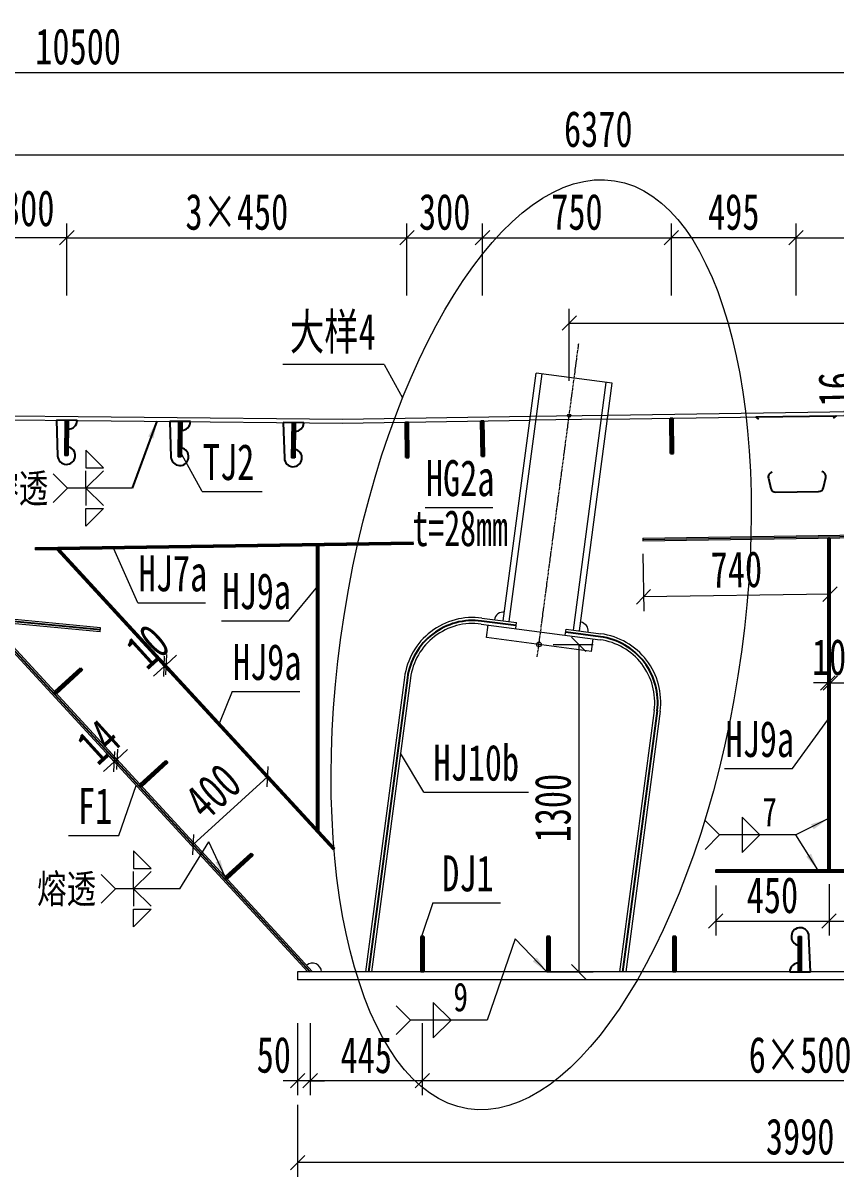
# Model space of a CAD drawing. Header units: millimetres. Extents: x 44597 to 300567, y -113054 to 73044.
# Drawn here: x 145676 to 148903, y -68344 to -63764 of the extents above; entities that cross this region are included whole.
import ezdxf
from ezdxf.enums import TextEntityAlignment as Align

# ---------------------------------------------------------------- set-up
doc = ezdxf.new("R2010")
doc.units = ezdxf.units.MM
doc.linetypes.add('CENTER2', pattern=[28.575, 19.05, -3.175, 3.175, -3.175])
doc.layers.get('Defpoints').update_dxf_attribs({"color": 8})
for name, color, linetype, lineweight in [('Dim', 4, 'Continuous', 15), ('中心线', 2, 'CENTER2', 15), ('文字', 7, 'Continuous', 15), ('细实线', 4, 'Continuous', 15), ('钢板粗线', 1, 'Continuous', 25), ('钢板细线', 6, 'Continuous', 15)]:
    doc.layers.add(name, color=color, linetype=linetype, lineweight=lineweight)
doc.layers.add('Text', color=4, linetype='Continuous')
doc.styles.add('111', font='', dxfattribs={"width": 0.7})
doc.styles.add('BM_Dim', font='', dxfattribs={"width": 0.85})
doc.styles.add('SMEDI', font='', dxfattribs={"width": 0.75})
doc.styles.get("Standard").update_dxf_attribs({"font": ''})
doc.styles.get('111').set_extended_font_data('仿宋_GB2312')
doc.styles.get('BM_Dim').set_extended_font_data('仿宋_GB2312')
doc.styles.get('SMEDI').set_extended_font_data('仿宋_GB2312')
doc.styles.get('Standard').set_extended_font_data('仿宋_GB2312')
doc.dimstyles.new('200', dxfattribs={"dimscale": 0, "dimtxt": 2.5, "dimasz": 1, "dimexe": 1, "dimexo": 1, "dimgap": 0.6, "dimtad": 1, "dimdec": 0, "dimdsep": 46, "dimtxsty": '111', "dimblk": 'OBLIQUE', "dimcen": 0, "dimclrd": 4, "dimclre": 4, "dimclrt": 4, "dimadec": 1, "dimazin": 2, "dimtfac": 1, "dimtdec": 0, "dimtix": 1, "dimtmove": 2, "dimatfit": 3, "dimfxl": 4, "dimfxlon": 1, "dimtolj": 1, "dimlwd": -1, "dimlwe": -1, "dimarcsym": 0})
doc.dimstyles.new('MSteel_1.0_1.0', dxfattribs={"dimtxt": 3, "dimasz": 1.2, "dimexe": 1, "dimexo": 1, "dimgap": 1, "dimtad": 3, "dimtoh": 1, "dimdec": 0, "dimzin": 0, "dimdsep": 46, "dimtxsty": 'Standard', "dimblk": 'ARCHTICK', "dimcen": 0.09, "dimclrd": 3, "dimclre": 3, "dimadec": 0, "dimazin": 0, "dimtfac": 1, "dimtdec": 4, "dimtofl": 0, "dimtmove": 0, "dimatfit": 3, "dimfxl": 1, "dimtolj": 1, "dimtzin": 0, "dimarcsym": 0})

# ---------------------------------------------------------------- blocks, each defined once
blk = doc.blocks.new('14-160加劲 无过焊孔')
at = {"layer": 'Defpoints'}
blk.add_line((38609.4, 32076.7), (38609.4, 32216.7), dxfattribs=at)
at = {"layer": '钢板粗线', "color": 7}
for p, q in [((38603.4, 32076.7), (38603.4, 32216.7)), ((38603.4, 32216.7), (38615.4, 32216.7)), ((38615.4, 32076.7), (38615.4, 32216.7)), ((38603.4, 32076.7), (38615.4, 32076.7))]:
    blk.add_line(p, q, dxfattribs=at)
blk = doc.blocks.new('全融透2')
at = {"layer": 'Dim'}
blk.add_line((0, 0), (-4.479, 0), dxfattribs=at)
for points in [[(-3.227, 2.645), (-3.227, 1.414), (-1.995, 1.414)], [(-3.227, -2.645), (-3.227, -1.414), (-1.995, -1.414)]]:
    blk.add_lwpolyline(points, close=True, dxfattribs=at)
for points in [[(-5.479, 1), (-4.479, 0), (-5.479, -1)], [(-1.995, 1.206), (-3.227, 0), (-3.227, 1.206)], [(-1.995, -1.206), (-3.227, 0), (-3.227, -1.206)]]:
    blk.add_lwpolyline(points, dxfattribs=at)
at = {"layer": 'Text', "style": 'SMEDI', "width": 0.75}
blk.add_text('熔透', height=2, dxfattribs=at).set_placement((-9.923, 0), align=Align.MIDDLE_LEFT)
blk = doc.blocks.new('_ArchTick')
at = {"color": 0, "linetype": 'ByBlock', "const_width": 0.15}
blk.add_lwpolyline([(-0.5, -0.5), (0.5, 0.5)], dxfattribs=at)
blk = doc.blocks.new('_Oblique')
at = {"color": 0, "linetype": 'ByBlock', "lineweight": -2}
blk.add_line((-0.5, -0.5), (0.5, 0.5), dxfattribs=at)
blk = doc.blocks.new('*D861')
at = {"layer": 'Defpoints', "color": 0, "transparency": 16777216}
for p in [(-717.4, 875.6), (-717, 854.3), (-706.6, 863.7)]:
    blk.add_point(p, dxfattribs=at)
at = {"layer": '细实线', "color": 4, "transparency": 16777216}
for p, q in [((-717.4, 875.6), (-755.9, 917.9)), ((-727.8, 866.2), (-766.3, 908.5)), ((-727.8, 866.2), (-717.4, 875.6)), ((-717.4, 875.6), (-675.2, 914.1)), ((-727.8, 866.2), (-770, 827.7))]:
    blk.add_line(p, q, dxfattribs=at)
at = {"layer": '细实线', "color": 4, "transparency": 16777216, "xscale": 57.14285714285715, "yscale": 57.14285714285715, "zscale": 57.14285714285715}
for p, rotation in [((-727.8, 866.2), 42.30941180379739), ((-717.4, 875.6), 222.3094118037974)]:
    blk.add_blockref('_Oblique', p, dxfattribs=dict(at, rotation=rotation))
at = {"layer": '细实线', "color": 4, "transparency": 16777216, "insert": (-790.4, 945.4), "char_height": 142.86, "attachment_point": 5, "rotation": 42.3094, "style": '111'}
blk.add_mtext('\\A1;14', dxfattribs=at)
blk = doc.blocks.new('*D862')
at = {"layer": 'Defpoints', "color": 0, "transparency": 16777216}
for p in [(-522.2, 1251.3), (-511.6, 1224.8), (-504.3, 1231.5)]:
    blk.add_point(p, dxfattribs=at)
at = {"layer": '细实线', "color": 4, "transparency": 16777216}
for p, q in [((-529.6, 1244.5), (-568.1, 1286.8)), ((-522.2, 1251.3), (-560.7, 1293.5)), ((-522.2, 1251.3), (-480, 1289.7)), ((-529.6, 1244.5), (-571.9, 1206.1)), ((-529.6, 1244.5), (-522.2, 1251.3))]:
    blk.add_line(p, q, dxfattribs=at)
at = {"layer": '细实线', "color": 4, "transparency": 16777216, "xscale": 57.14285714285715, "yscale": 57.14285714285715, "zscale": 57.14285714285715}
for p, rotation in [((-529.6, 1244.5), 42.3190985113926), ((-522.2, 1251.3), 222.3190985113926)]:
    blk.add_blockref('_Oblique', p, dxfattribs=dict(at, rotation=rotation))
at = {"layer": '细实线', "color": 4, "transparency": 16777216, "insert": (-594.8, 1323.5), "char_height": 142.86, "attachment_point": 5, "rotation": 42.3191, "style": '111'}
blk.add_mtext('\\A1;10', dxfattribs=at)
blk = doc.blocks.new('*D863')
at = {"layer": 'Defpoints', "color": 0, "transparency": 16777216}
for p in [(-119.1, 806.6), (-78.2, 761.6), (-373.9, 492.4)]:
    blk.add_point(p, dxfattribs=at)
at = {"layer": '细实线', "color": 4, "transparency": 16777216}
for p, q in [((-116.7, 803.9), (-157.5, 848.8)), ((-414.7, 537.3), (-119.1, 806.6)), ((-412.3, 534.7), (-453.2, 579.6))]:
    blk.add_line(p, q, dxfattribs=at)
at = {"layer": '细实线', "color": 4, "transparency": 16777216, "xscale": 57.14285714285715, "yscale": 57.14285714285715, "zscale": 57.14285714285715}
for p, rotation in [((-119.1, 806.6), 42.31909851127197), ((-414.7, 537.3), 222.319098511272)]:
    blk.add_blockref('_Oblique', p, dxfattribs=dict(at, rotation=rotation))
at = {"layer": '细实线', "color": 4, "transparency": 16777216, "insert": (-335.7, 747.5), "char_height": 142.86, "attachment_point": 5, "rotation": 42.3191, "style": '111'}
blk.add_mtext('\\A1;400', dxfattribs=at)
blk = doc.blocks.new('*D2498')
at = {"layer": 'Defpoints', "color": 0, "transparency": 16777216}
for p in [(151144.6, -64287.2), (144774.4, -64656.5), (151144.6, -65272.6)]:
    blk.add_point(p, dxfattribs=at)
at = {"layer": '细实线', "color": 4, "transparency": 16777216}
for p, q in [((144774.4, -64515.8), (144774.4, -64230.1)), ((151144.6, -64515.8), (151144.6, -64230.1)), ((144774.4, -64287.2), (151144.6, -64287.2))]:
    blk.add_line(p, q, dxfattribs=at)
at = {"layer": '细实线', "color": 4, "transparency": 16777216, "xscale": 57.14285714285715, "yscale": 57.14285714285715, "zscale": 57.14285714285715, "rotation": 180}
blk.add_blockref('_Oblique', (144774.4, -64287.2), dxfattribs=at)
at = {"layer": '细实线', "color": 4, "transparency": 16777216, "xscale": 57.14285714285715, "yscale": 57.14285714285715, "zscale": 57.14285714285715}
blk.add_blockref('_Oblique', (151144.6, -64287.2), dxfattribs=at)
at = {"layer": '细实线', "color": 4, "transparency": 16777216, "insert": (147959.5, -64185), "char_height": 142.86, "attachment_point": 5, "style": '111'}
blk.add_mtext('\\A1;6370', dxfattribs=at)
blk = doc.blocks.new('*D2499')
at = {"layer": 'Defpoints', "color": 0, "transparency": 16777216}
for p in [(151144.6, -63959.6), (140644.6, -64291.3), (151144.6, -65272.6)]:
    blk.add_point(p, dxfattribs=at)
at = {"layer": '细实线', "color": 4, "transparency": 16777216}
for p, q in [((140644.6, -64188.1), (140644.6, -63902.4)), ((151144.6, -64188.1), (151144.6, -63902.4)), ((140644.6, -63959.6), (151144.6, -63959.6))]:
    blk.add_line(p, q, dxfattribs=at)
at = {"layer": '细实线', "color": 4, "transparency": 16777216, "xscale": 57.14285714285715, "yscale": 57.14285714285715, "zscale": 57.14285714285715, "rotation": 180}
blk.add_blockref('_Oblique', (140644.6, -63959.6), dxfattribs=at)
at = {"layer": '细实线', "color": 4, "transparency": 16777216, "xscale": 57.14285714285715, "yscale": 57.14285714285715, "zscale": 57.14285714285715}
blk.add_blockref('_Oblique', (151144.6, -63959.6), dxfattribs=at)
at = {"layer": '细实线', "color": 4, "transparency": 16777216, "insert": (145894.6, -63857.3), "char_height": 142.86, "attachment_point": 5, "style": '111'}
blk.add_mtext('\\A1;10500', dxfattribs=at)
blk = doc.blocks.new('*D2502')
at = {"layer": 'Defpoints', "color": 0, "transparency": 16777216}
for p in [(146765.8, -67546.1), (150755.8, -67558.1), (146765.8, -68287.1)]:
    blk.add_point(p, dxfattribs=at)
at = {"layer": '细实线', "color": 4, "transparency": 16777216}
for p, q in [((146765.8, -68058.5), (146765.8, -68344.2)), ((150755.8, -68058.5), (150755.8, -68344.2)), ((150755.8, -68287.1), (146765.8, -68287.1))]:
    blk.add_line(p, q, dxfattribs=at)
at = {"layer": '细实线', "color": 4, "transparency": 16777216, "xscale": 57.14285714285715, "yscale": 57.14285714285715, "zscale": 57.14285714285715, "rotation": 180}
blk.add_blockref('_Oblique', (146765.8, -68287.1), dxfattribs=at)
at = {"layer": '细实线', "color": 4, "transparency": 16777216, "xscale": 57.14285714285715, "yscale": 57.14285714285715, "zscale": 57.14285714285715}
blk.add_blockref('_Oblique', (150755.8, -68287.1), dxfattribs=at)
at = {"layer": '细实线', "color": 4, "transparency": 16777216, "insert": (148760.8, -68184.8), "char_height": 142.86, "attachment_point": 5, "style": '111'}
blk.add_mtext('\\A1;3990', dxfattribs=at)
blk = doc.blocks.new('*D2503')
at = {"layer": 'Defpoints', "color": 0, "transparency": 16777216}
for p in [(146765.8, -67546.1), (146815.8, -67530.1), (146765.8, -67962.4)]:
    blk.add_point(p, dxfattribs=at)
at = {"layer": '细实线', "color": 4, "transparency": 16777216}
for p, q in [((146765.8, -67733.9), (146765.8, -68019.6)), ((146815.8, -67733.9), (146815.8, -68019.6)), ((146765.8, -67962.4), (146708.6, -67962.4)), ((146815.8, -67962.4), (146765.8, -67962.4)), ((146815.8, -67962.4), (146872.9, -67962.4))]:
    blk.add_line(p, q, dxfattribs=at)
at = {"layer": '细实线', "color": 4, "transparency": 16777216, "xscale": 57.14285714285715, "yscale": 57.14285714285715, "zscale": 57.14285714285715}
blk.add_blockref('_Oblique', (146765.8, -67962.4), dxfattribs=at)
at = {"layer": '细实线', "color": 4, "transparency": 16777216, "xscale": 57.14285714285715, "yscale": 57.14285714285715, "zscale": 57.14285714285715, "rotation": 180}
blk.add_blockref('_Oblique', (146815.8, -67962.4), dxfattribs=at)
at = {"layer": '细实线', "color": 4, "transparency": 16777216, "insert": (146671.5, -67860.2), "char_height": 142.86, "attachment_point": 5, "style": '111'}
blk.add_mtext('\\A1;50', dxfattribs=at)
blk = doc.blocks.new('*D2504')
at = {"layer": 'Defpoints', "color": 0, "transparency": 16777216}
for p in [(146815.8, -67530.1), (147260.8, -67530.1), (146815.8, -67962.4)]:
    blk.add_point(p, dxfattribs=at)
at = {"layer": '细实线', "color": 4, "transparency": 16777216}
for p, q in [((146815.8, -67733.9), (146815.8, -68019.6)), ((147260.8, -67733.9), (147260.8, -68019.6)), ((147260.8, -67962.4), (146815.8, -67962.4))]:
    blk.add_line(p, q, dxfattribs=at)
at = {"layer": '细实线', "color": 4, "transparency": 16777216, "xscale": 57.14285714285715, "yscale": 57.14285714285715, "zscale": 57.14285714285715, "rotation": 180}
blk.add_blockref('_Oblique', (146815.8, -67962.4), dxfattribs=at)
at = {"layer": '细实线', "color": 4, "transparency": 16777216, "xscale": 57.14285714285715, "yscale": 57.14285714285715, "zscale": 57.14285714285715}
blk.add_blockref('_Oblique', (147260.8, -67962.4), dxfattribs=at)
at = {"layer": '细实线', "color": 4, "transparency": 16777216, "insert": (147038.3, -67861.8), "char_height": 142.86, "attachment_point": 5, "style": '111'}
blk.add_mtext('\\A1;445', dxfattribs=at)
blk = doc.blocks.new('*D2506')
at = {"layer": 'Defpoints', "color": 0, "transparency": 16777216}
for p in [(147723.9, -66230.1), (147710.6, -67530.1), (147881.8, -67530.1)]:
    blk.add_point(p, dxfattribs=at)
at = {"layer": '细实线', "color": 4, "transparency": 16777216}
for p, q in [((147781, -66230.1), (147938.9, -66230.1)), ((147881.8, -66230.1), (147881.8, -67530.1)), ((147767.8, -67530.1), (147938.9, -67530.1))]:
    blk.add_line(p, q, dxfattribs=at)
at = {"layer": '细实线', "color": 4, "transparency": 16777216, "xscale": 57.14285714285715, "yscale": 57.14285714285715, "zscale": 57.14285714285715}
for p, rotation in [((147881.8, -66230.1), 90), ((147881.8, -67530.1), 270)]:
    blk.add_blockref('_Oblique', p, dxfattribs=dict(at, rotation=rotation))
at = {"layer": '细实线', "color": 4, "transparency": 16777216, "insert": (147779.5, -66880.1), "char_height": 142.86, "attachment_point": 5, "rotation": 90, "style": '111'}
blk.add_mtext('\\A1;1300', dxfattribs=at)
blk = doc.blocks.new('*D2509')
at = {"layer": 'Defpoints', "color": 0, "transparency": 16777216}
for p in [(145249.8, -64615.9), (145249.8, -65334.6), (145849.8, -65340.6)]:
    blk.add_point(p, dxfattribs=at)
at = {"layer": '细实线', "color": 4, "transparency": 16777216}
for p, q in [((145249.8, -64844.5), (145249.8, -64558.8)), ((145849.8, -64844.5), (145849.8, -64558.8)), ((145849.8, -64615.9), (145249.8, -64615.9))]:
    blk.add_line(p, q, dxfattribs=at)
at = {"layer": '细实线', "color": 4, "transparency": 16777216, "xscale": 57.14285714285715, "yscale": 57.14285714285715, "zscale": 57.14285714285715, "rotation": 180}
blk.add_blockref('_Oblique', (145249.8, -64615.9), dxfattribs=at)
at = {"layer": '细实线', "color": 4, "transparency": 16777216, "xscale": 57.14285714285715, "yscale": 57.14285714285715, "zscale": 57.14285714285715}
blk.add_blockref('_Oblique', (145849.8, -64615.9), dxfattribs=at)
at = {"layer": '细实线', "color": 4, "transparency": 16777216, "insert": (145596.6, -64499.4), "char_height": 142.86, "attachment_point": 5, "style": '111'}
blk.add_mtext('\\A1;2×300', dxfattribs=at)
blk = doc.blocks.new('*D2510')
at = {"layer": 'Defpoints', "color": 0, "transparency": 16777216}
for p in [(147199.8, -64615.9), (145849.8, -65340.6), (147199.8, -65347.8)]:
    blk.add_point(p, dxfattribs=at)
at = {"layer": '细实线', "color": 4, "transparency": 16777216}
for p, q in [((145849.8, -64844.5), (145849.8, -64558.8)), ((147199.8, -64844.5), (147199.8, -64558.8)), ((145849.8, -64615.9), (147199.8, -64615.9))]:
    blk.add_line(p, q, dxfattribs=at)
at = {"layer": '细实线', "color": 4, "transparency": 16777216, "xscale": 57.14285714285715, "yscale": 57.14285714285715, "zscale": 57.14285714285715, "rotation": 180}
blk.add_blockref('_Oblique', (145849.8, -64615.9), dxfattribs=at)
at = {"layer": '细实线', "color": 4, "transparency": 16777216, "xscale": 57.14285714285715, "yscale": 57.14285714285715, "zscale": 57.14285714285715}
blk.add_blockref('_Oblique', (147199.8, -64615.9), dxfattribs=at)
at = {"layer": '细实线', "color": 4, "transparency": 16777216, "insert": (146524.8, -64513.7), "char_height": 142.86, "attachment_point": 5, "style": '111'}
blk.add_mtext('\\A1;3×450', dxfattribs=at)
blk = doc.blocks.new('12-140加劲 有过焊孔')
at = {"layer": 'Defpoints'}
blk.add_line((0, 0), (0, 140), dxfattribs=at)
at = {"layer": '钢板粗线', "color": 7}
for p, q in [((-6, 0), (-6, 140)), ((-6, 140), (6, 140)), ((6, 0), (6, 140)), ((41, 0), (35, 141.5)), ((-41, 0), (41, 0))]:
    blk.add_line(p, q, dxfattribs=at)
for centre, start, end in [((0, 140), 2.441, 260.1291), ((-6, 0), 90, 180)]:
    blk.add_arc(centre, 35, start, end, dxfattribs=at)
blk = doc.blocks.new('*D6217')
at = {"layer": 'Defpoints', "color": 0}
for p in [(-211.2, 2946.2), (-211.2, 2264.5), (-2011.1, 2237.5)]:
    blk.add_point(p, dxfattribs=at)
at = {"layer": '细实线', "color": 4}
for p, q in [((-2011.1, 2717.6), (-2011.1, 3003.3)), ((-211.2, 2717.6), (-211.2, 3003.3)), ((-2011.1, 2946.2), (-211.2, 2946.2))]:
    blk.add_line(p, q, dxfattribs=at)
at = {"layer": '细实线', "color": 4, "xscale": 57.14285714285715, "yscale": 57.14285714285715, "zscale": 57.14285714285715, "rotation": 180}
blk.add_blockref('_Oblique', (-2011.1, 2946.2), dxfattribs=at)
at = {"layer": '细实线', "color": 4, "xscale": 57.14285714285715, "yscale": 57.14285714285715, "zscale": 57.14285714285715}
blk.add_blockref('_Oblique', (-211.2, 2946.2), dxfattribs=at)
at = {"layer": '细实线', "color": 4, "insert": (-1111.1, 3048.4), "char_height": 142.86, "attachment_point": 5, "style": '111'}
blk.add_mtext('\\A1;3×600', dxfattribs=at)
blk = doc.blocks.new('角焊缝1')
at = {"layer": 'Dim'}
blk.add_line((-3101.175, 370.223), (-3106.48, 370.223), dxfattribs=at)
blk.add_lwpolyline([(-3107.48, 369.223), (-3106.48, 370.223), (-3107.48, 371.223)], dxfattribs=at)
blk.add_lwpolyline([(-3104.907, 371.455), (-3104.907, 368.992), (-3103.675, 370.223)], close=True, dxfattribs=at)
blk = doc.blocks.new('*D6223')
at = {"layer": 'Defpoints', "color": 0}
for p in [(-3495, 32), (-495, 32), (-3495, -400.3)]:
    blk.add_point(p, dxfattribs=at)
at = {"layer": '细实线', "color": 4}
for p, q in [((-3495, -171.8), (-3495, -457.5)), ((-495, -171.8), (-495, -457.5)), ((-495, -400.3), (-3495, -400.3))]:
    blk.add_line(p, q, dxfattribs=at)
at = {"layer": '细实线', "color": 4, "xscale": 57.14285714285715, "yscale": 57.14285714285715, "zscale": 57.14285714285715, "rotation": 180}
blk.add_blockref('_Oblique', (-3495, -400.3), dxfattribs=at)
at = {"layer": '细实线', "color": 4, "xscale": 57.14285714285715, "yscale": 57.14285714285715, "zscale": 57.14285714285715}
blk.add_blockref('_Oblique', (-495, -400.3), dxfattribs=at)
at = {"layer": '细实线', "color": 4, "insert": (-1995, -298.1), "char_height": 142.86, "attachment_point": 5, "style": '111'}
blk.add_mtext('\\A1;6×500', dxfattribs=at)
blk = doc.blocks.new('*D6224')
at = {"layer": 'Defpoints', "color": 0}
for p in [(-2506, 2946.2), (-2506, 2230.2), (-2011.1, 2237.5)]:
    blk.add_point(p, dxfattribs=at)
at = {"layer": '细实线', "color": 4}
for p, q in [((-2506, 2717.6), (-2506, 3003.3)), ((-2011.1, 2717.6), (-2011.1, 3003.3)), ((-2011.1, 2946.2), (-2506, 2946.2))]:
    blk.add_line(p, q, dxfattribs=at)
at = {"layer": '细实线', "color": 4, "xscale": 57.14285714285715, "yscale": 57.14285714285715, "zscale": 57.14285714285715, "rotation": 180}
blk.add_blockref('_Oblique', (-2506, 2946.2), dxfattribs=at)
at = {"layer": '细实线', "color": 4, "xscale": 57.14285714285715, "yscale": 57.14285714285715, "zscale": 57.14285714285715}
blk.add_blockref('_Oblique', (-2011.1, 2946.2), dxfattribs=at)
at = {"layer": '细实线', "color": 4, "insert": (-2258.5, 3048.4), "char_height": 142.86, "attachment_point": 5, "style": '111'}
blk.add_mtext('\\A1;495', dxfattribs=at)
blk = doc.blocks.new('U型肋1')
at = {"layer": 'Defpoints'}
blk.add_line((-160, 0), (160, 0), dxfattribs=at)
at = {"layer": '钢板粗线', "color": 6}
for p, q in [((147.8, -9.7), (160, 0)), ((-147.8, -9.7), (-160, 0))]:
    blk.add_line(p, q, dxfattribs=at)
blk.add_lwpolyline([(-98.8, -220.5, 0.414266), (-113.8, -244.5), (-104.5, -284.5, 0.348876), (-85, -300), (85, -300, 0.348876), (104.5, -284.5), (113.8, -244.5, 0.414091), (98.8, -220.5, 0.414091)], format="xyb", dxfattribs=at)
blk = doc.blocks.new('*D6226')
at = {"layer": 'Defpoints', "color": 0}
for p in [(-2330, 432.2), (-1880, 437), (-1880, 233.5)]:
    blk.add_point(p, dxfattribs=at)
at = {"layer": '细实线', "color": 4}
for p, q in [((-2330, 375), (-2330, 176.4)), ((-1880, 379.9), (-1880, 176.4)), ((-2330, 233.5), (-1880, 233.5))]:
    blk.add_line(p, q, dxfattribs=at)
at = {"layer": '细实线', "color": 4, "xscale": 57.14285714285715, "yscale": 57.14285714285715, "zscale": 57.14285714285715, "rotation": 180}
blk.add_blockref('_Oblique', (-2330, 233.5), dxfattribs=at)
at = {"layer": '细实线', "color": 4, "xscale": 57.14285714285715, "yscale": 57.14285714285715, "zscale": 57.14285714285715}
blk.add_blockref('_Oblique', (-1880, 233.5), dxfattribs=at)
at = {"layer": '细实线', "color": 4, "insert": (-2105, 335.8), "char_height": 142.86, "attachment_point": 5, "style": '111'}
blk.add_mtext('\\A1;450', dxfattribs=at)
blk = doc.blocks.new('*D6227')
at = {"layer": 'Defpoints', "color": 0}
for p in [(-1880, 437), (-379.7, 432), (-379.7, 233.5)]:
    blk.add_point(p, dxfattribs=at)
at = {"layer": '细实线', "color": 4}
for p, q in [((-1880, 379.9), (-1880, 176.4)), ((-379.7, 374.9), (-379.7, 176.4)), ((-1880, 233.5), (-379.7, 233.5))]:
    blk.add_line(p, q, dxfattribs=at)
at = {"layer": '细实线', "color": 4, "xscale": 57.14285714285715, "yscale": 57.14285714285715, "zscale": 57.14285714285715, "rotation": 180}
blk.add_blockref('_Oblique', (-1880, 233.5), dxfattribs=at)
at = {"layer": '细实线', "color": 4, "xscale": 57.14285714285715, "yscale": 57.14285714285715, "zscale": 57.14285714285715}
blk.add_blockref('_Oblique', (-379.7, 233.5), dxfattribs=at)
at = {"layer": '细实线', "color": 4, "insert": (-1129.9, 335.8), "char_height": 142.86, "attachment_point": 5, "style": '111'}
blk.add_mtext('\\A1;1500', dxfattribs=at)
blk = doc.blocks.new('*D6230')
at = {"layer": 'Defpoints', "color": 0}
for p in [(-1885, 1147.5), (-1875, 1178.8), (-1875, 1147.5)]:
    blk.add_point(p, dxfattribs=at)
at = {"layer": '细实线', "color": 4}
for p, q in [((-1885, 1178.8), (-1885, 1235.9)), ((-1875, 1178.8), (-1875, 1235.9)), ((-1885, 1178.8), (-1942.1, 1178.8)), ((-1885, 1178.8), (-1875, 1178.8)), ((-1875, 1178.8), (-1817.9, 1178.8))]:
    blk.add_line(p, q, dxfattribs=at)
at = {"layer": '细实线', "color": 4, "xscale": 57.14285714285715, "yscale": 57.14285714285715, "zscale": 57.14285714285715}
blk.add_blockref('_Oblique', (-1885, 1178.8), dxfattribs=at)
at = {"layer": '细实线', "color": 4, "xscale": 57.14285714285715, "yscale": 57.14285714285715, "zscale": 57.14285714285715, "rotation": 180}
blk.add_blockref('_Oblique', (-1875, 1178.8), dxfattribs=at)
at = {"layer": '细实线', "color": 4, "insert": (-1880, 1281), "char_height": 142.86, "attachment_point": 5, "style": '111'}
blk.add_mtext('\\A1;10', dxfattribs=at)
blk = doc.blocks.new('12-140加劲 无过焊孔')
at = {"layer": 'Defpoints'}
blk.add_line((38946.6, 32076.7), (38946.6, 32216.7), dxfattribs=at)
at = {"layer": '钢板粗线', "color": 7}
for p, q in [((38940.6, 32076.7), (38940.6, 32216.7)), ((38940.6, 32216.7), (38952.6, 32216.7)), ((38952.6, 32076.7), (38952.6, 32216.7)), ((38940.6, 32076.7), (38952.6, 32076.7))]:
    blk.add_line(p, q, dxfattribs=at)
blk = doc.blocks.new('*D6233')
at = {"layer": 'Defpoints', "color": 0}
for p in [(-1632.9, 2259.2), (-1764, 2241.2), (-1632.6, 2243.2)]:
    blk.add_point(p, dxfattribs=at)
at = {"layer": '细实线', "color": 4}
for p, q in [((-1764.2, 2257.2), (-1765.1, 2314.3)), ((-1690, 2258.3), (-1821.3, 2256.3)), ((-1764.2, 2257.2), (-1764, 2241.2)), ((-1689.8, 2242.3), (-1821.1, 2240.4)), ((-1764, 2241.2), (-1763.1, 2184.1))]:
    blk.add_line(p, q, dxfattribs=at)
at = {"layer": '细实线', "color": 4, "xscale": 57.14285714285715, "yscale": 57.14285714285715, "zscale": 57.14285714285715}
for p, rotation in [((-1764.2, 2257.2), 270.8593722436533), ((-1764, 2241.2), 90.8593722436533)]:
    blk.add_blockref('_Oblique', p, dxfattribs=dict(at, rotation=rotation))
at = {"layer": '细实线', "color": 4, "insert": (-1850.3, 2344.7), "char_height": 142.86, "attachment_point": 5, "rotation": 90.8594, "style": '111'}
blk.add_mtext('\\A1;16', dxfattribs=at)
blk = doc.blocks.new('*D6234')
at = {"layer": 'Defpoints', "color": 0}
for p in [(388.8, 2607.4), (388.8, 2289.5), (-2911.7, 2240)]:
    blk.add_point(p, dxfattribs=at)
at = {"layer": '细实线', "color": 4}
for p, q in [((-2911.7, 2378.9), (-2911.7, 2664.6)), ((388.8, 2378.9), (388.8, 2664.6)), ((-2911.7, 2607.4), (388.8, 2607.4))]:
    blk.add_line(p, q, dxfattribs=at)
at = {"layer": '细实线', "color": 4, "xscale": 57.14285714285715, "yscale": 57.14285714285715, "zscale": 57.14285714285715, "rotation": 180}
blk.add_blockref('_Oblique', (-2911.7, 2607.4), dxfattribs=at)
at = {"layer": '细实线', "color": 4, "xscale": 57.14285714285715, "yscale": 57.14285714285715, "zscale": 57.14285714285715}
blk.add_blockref('_Oblique', (388.8, 2607.4), dxfattribs=at)
at = {"layer": '细实线', "color": 4, "insert": (-1261.4, 2709.7), "char_height": 142.86, "attachment_point": 5, "style": '111'}
blk.add_mtext('\\A1;3300', dxfattribs=at)
blk = doc.blocks.new('*D6235')
at = {"layer": 'Defpoints', "color": 0}
for p in [(-3256, 2946.2), (-3556, 2214.4), (-3256, 2218.8)]:
    blk.add_point(p, dxfattribs=at)
at = {"layer": '细实线', "color": 4}
for p, q in [((-3556, 2717.6), (-3556, 3003.3)), ((-3256, 2717.6), (-3256, 3003.3)), ((-3556, 2946.2), (-3256, 2946.2))]:
    blk.add_line(p, q, dxfattribs=at)
at = {"layer": '细实线', "color": 4, "xscale": 57.14285714285715, "yscale": 57.14285714285715, "zscale": 57.14285714285715, "rotation": 180}
blk.add_blockref('_Oblique', (-3556, 2946.2), dxfattribs=at)
at = {"layer": '细实线', "color": 4, "xscale": 57.14285714285715, "yscale": 57.14285714285715, "zscale": 57.14285714285715}
blk.add_blockref('_Oblique', (-3256, 2946.2), dxfattribs=at)
at = {"layer": '细实线', "color": 4, "insert": (-3406, 3048.4), "char_height": 142.86, "attachment_point": 5, "style": '111'}
blk.add_mtext('\\A1;300', dxfattribs=at)
blk = doc.blocks.new('*D6236')
at = {"layer": 'Defpoints', "color": 0}
for p in [(-2506, 2946.2), (-3256, 2218.8), (-2506, 2230.1)]:
    blk.add_point(p, dxfattribs=at)
at = {"layer": '细实线', "color": 4}
for p, q in [((-3256, 2717.6), (-3256, 3003.3)), ((-2506, 2717.6), (-2506, 3003.3)), ((-3256, 2946.2), (-2506, 2946.2))]:
    blk.add_line(p, q, dxfattribs=at)
at = {"layer": '细实线', "color": 4, "xscale": 57.14285714285715, "yscale": 57.14285714285715, "zscale": 57.14285714285715, "rotation": 180}
blk.add_blockref('_Oblique', (-3256, 2946.2), dxfattribs=at)
at = {"layer": '细实线', "color": 4, "xscale": 57.14285714285715, "yscale": 57.14285714285715, "zscale": 57.14285714285715}
blk.add_blockref('_Oblique', (-2506, 2946.2), dxfattribs=at)
at = {"layer": '细实线', "color": 4, "insert": (-2881, 3048.4), "char_height": 142.86, "attachment_point": 5, "style": '111'}
blk.add_mtext('\\A1;750', dxfattribs=at)
blk = doc.blocks.new('*D6237')
at = {"layer": 'Defpoints', "color": 0}
for p in [(-2619.9, 1748.3), (-1880, 1759.4), (-2616.5, 1520.8)]:
    blk.add_point(p, dxfattribs=at)
at = {"layer": '细实线', "color": 4}
for p, q in [((-1879.1, 1702.3), (-1875.7, 1474.7)), ((-2619.1, 1691.2), (-2615.6, 1463.6)), ((-1876.6, 1531.9), (-2616.5, 1520.8))]:
    blk.add_line(p, q, dxfattribs=at)
at = {"layer": '细实线', "color": 4, "xscale": 57.14285714285715, "yscale": 57.14285714285715, "zscale": 57.14285714285715}
for p, rotation in [((-1876.6, 1531.9), 0.8593722433884116), ((-2616.5, 1520.8), 180.8593722433884)]:
    blk.add_blockref('_Oblique', p, dxfattribs=dict(at, rotation=rotation))
at = {"layer": '细实线', "color": 4, "insert": (-2248.1, 1628.5), "char_height": 142.86, "attachment_point": 5, "rotation": 0.8594, "style": '111'}
blk.add_mtext('\\A1;740', dxfattribs=at)
blk = doc.blocks.new('ccc')
at = {"layer": '细实线'}
for p, q in [((-2425.2, 2379.7), (-2278.4, 2328.4)), ((-2278.4, 2328.4), (-2733.1, 2332.9)), ((-2185.3, 1822.6), (-1916.5, 1822.6)), ((-2640.7, 1362.6), (-2640.7, 1202.6)), ((-2640.7, 1362.6), (-1785.1, 1202.6)), ((-2640.7, 1202.6), (-1785.1, 1202.6)), ((-260.2, 1144.9), (-309.8, 1020.9)), ((-260.2, 1144.9), (8.5, 1144.9)), ((-709.2, 573.5), (-640.9, 771.7)), ((-908.8, 573.5), (-709.2, 573.5))]:
    blk.add_line(p, q, dxfattribs=at)
at = {"layer": '细实线', "color": 8}
blk.add_line((-467, 361.8), (-352.2, 547.5), dxfattribs=at)
at = {"layer": '钢板细线'}
blk.add_line((0, 32), (0, 0), dxfattribs=at)
blk.add_arc((59.5, 32), 35, 0, 132.5863, dxfattribs=at)
at = {"layer": '细实线', "color": 8, "xscale": 57.1428571428572, "yscale": 57.1428571428572, "zscale": 57.1428571428572}
blk.add_blockref('全融透2', (-467, 361.8), dxfattribs=at)
at = {"layer": '钢板细线', "rotation": 312.6489191297478}
for p in [(-51321.9, 8467.8), (-50712.1, 7805.8), (-50373.4, 7438), (-50034.6, 7070.3)]:
    blk.add_blockref('14-160加劲 无过焊孔', p, dxfattribs=at)
at = {"layer": '文字', "style": 'BM_Dim', "width": 0.7}
blk.add_text('-1%', height=142.86, rotation=359.4263, dxfattribs=at).set_placement((-2551.1, 2327.6), align=Align.BOTTOM_CENTER)
for s, height, p in [('HG9', 142.86, (-2045.8, 1825.6)), ('t=12mm', 142.86, (-2045.8, 1627.2)), ('1', 142.9, (-2715.7, 1178.5)), ('HJ9a', 142.86, (-120.7, 1147.9)), ('11', 142.86, (-2252, 993.3)), ('F1', 142.86, (-803.9, 576.6))]:
    blk.add_text(s, height=height, dxfattribs=at).set_placement(p, align=Align.BOTTOM_CENTER)
at = {"layer": '细实线'}
for p1, p2, distance, picture, middle in [((-511.6, 1224.8), (-504.3, 1231.5), 26.7, '*D862', (-594.8, 1323.5)), ((-717, 854.3), (-706.6, 863.7), 16.1, '*D861', (-790.4, 945.4)), ((-373.9, 492.4), (-78.2, 761.6), 60.7, '*D863', (-335.7, 747.5))]:
    dim = blk.add_aligned_dim(p1=p1, p2=p2, distance=distance, dimstyle='200', override={"dimscale": 57.142857, "dimblk": 'Oblique'}, dxfattribs=at)
    dim.commit()
    dim.dimension.update_dxf_attribs({"geometry": picture, "text_midpoint": middle})
at = {"layer": 'Dim', "color": 8}
blk.add_leader([(-287.7, 408.9), (-352.2, 547.5)], dimstyle='MSteel_1.0_1.0', override={"dimscale": 57.142857, "dimclrd": 8}, dxfattribs=at)
blk = doc.blocks.new('ddd')
at = {"color": 8}
for p, q in [((-2619.9, 1748.3), (-16.3, 1787.4)), ((-1880, 437), (-1880, 1759.4)), ((-279.7, 432), (-2330, 432))]:
    blk.add_line(p, q, dxfattribs=at)
at = {"layer": '细实线'}
for p, q in [((-2025.9, 839.2), (-1885, 1032.6)), ((-2294.7, 839.2), (-2025.9, 839.2))]:
    blk.add_line(p, q, dxfattribs=at)
at = {"layer": '细实线', "color": 8}
blk.add_line((-3125.6, 163.2), (-3238, -159.6), dxfattribs=at)
at = {"layer": '细实线'}
blk.add_circle((-2911.7, 2240), 6.27, dxfattribs=at)
at = {"layer": '钢板细线'}
for p, q in [((-2620, 1753.3), (-16.4, 1792.4)), ((-2620, 1753.3), (-2619.8, 1743.3)), ((-2619.8, 1743.3), (-16.2, 1782.4)), ((-1885, 437), (-1885, 1754.3)), ((-1875, 437), (-1875, 1754.5)), ((-2330, 427), (-2330, 437)), ((-279.7, 437), (-2330, 437)), ((-279.7, 427), (-2330, 427))]:
    blk.add_line(p, q, dxfattribs=at)
at = {"layer": '细实线', "rotation": 0.8593722439355104}
for p in [(-42015, -30582.8), (-41715, -30578.3), (-40964.6, -30567.2)]:
    blk.add_blockref('12-140加劲 无过焊孔', p, dxfattribs=at)
at = {"layer": '细实线', "color": 8, "xscale": 57.1428571428572, "yscale": 57.1428571428572, "zscale": 57.1428571428572}
for p in [(175198.4, -20580.1), (173972, -21315.2)]:
    blk.add_blockref('角焊缝1', p, dxfattribs=at)
at = {"layer": '钢板细线'}
for name, p, rotation in [('U型肋1', (-2011.1, 2237.5), 0.8593722436391068), ('12-140加劲 有过焊孔', (-1995, 32), 359.9999999999936), ('12-140加劲 无过焊孔', (35451.6, 32248.7), 180.0000000000021), ('12-140加劲 无过焊孔', (35951.6, 32248.7), 180.0000000000021), ('12-140加劲 无过焊孔', (36451.6, 32248.7), 180.0000000000021)]:
    blk.add_blockref(name, p, dxfattribs=dict(at, rotation=rotation))
at = {"layer": 'Text', "color": 8, "style": 'SMEDI', "width": 0.75}
for s, p in [('7', (-2145.2, 667.5)), ('9', (-3371.6, -67.6))]:
    blk.add_text(s, height=114.3, dxfattribs=at).set_placement(p, align=Align.MIDDLE_LEFT)
at = {"layer": '文字', "style": 'BM_Dim', "width": 0.7}
blk.add_text('HJ9a', height=142.86, dxfattribs=at).set_placement((-2155.2, 842.2), align=Align.BOTTOM_CENTER)
at = {"layer": '细实线'}
for base, p1, p2, override, picture, middle in [((-3256, 2946.2), (-3556, 2214.4), (-3256, 2218.8), {"dimscale": 57.142857, "dimtxsty": '111', "dimblk": 'Oblique'}, '*D6235', (-3406, 3048.4)), ((-2506, 2946.2), (-3256, 2218.8), (-2506, 2230.1), {"dimscale": 57.142857, "dimblk": 'Oblique'}, '*D6236', (-2881, 3048.4)), ((-2506, 2946.2), (-2011.1, 2237.5), (-2506, 2230.2), {"dimscale": 57.142857, "dimblk": 'Oblique'}, '*D6224', (-2258.5, 3048.4)), ((388.8139, 2607.45), (-2911.6836, 2239.9944), (388.8139, 2289.5018), {"dimscale": 57.142857, "dimblk": 'Oblique'}, '*D6234', (-1261.4349, 2709.6894)), ((-1880, 233.5), (-2330, 432.2), (-1880, 437), {"dimscale": 57.142857, "dimblk": 'Oblique'}, '*D6226', (-2105, 335.8)), ((-379.7, 233.5), (-1880, 437), (-379.7, 432), {"dimscale": 57.142857, "dimblk": 'Oblique'}, '*D6227', (-1129.9, 335.8))]:
    dim = blk.add_linear_dim(base=base, p1=p1, p2=p2, dimstyle='200', override=override, dxfattribs=at)
    dim.commit()
    dim.dimension.update_dxf_attribs({"geometry": picture, "text_midpoint": middle})
for base, p1, p2, text, picture, middle in [((-211.2, 2946.2), (-2011.1, 2237.5), (-211.2, 2264.5), '3×600', '*D6217', (-1111.1, 3048.4)), ((-3495, -400.3), (-495, 32), (-3495, 32), '6×500', '*D6223', (-1995, -298.1))]:
    dim = blk.add_linear_dim(base=base, p1=p1, p2=p2, text=text, dimstyle='200', override={"dimscale": 57.142857, "dimtxsty": '111', "dimblk": 'Oblique'}, dxfattribs=at)
    dim.commit()
    dim.dimension.update_dxf_attribs({"geometry": picture, "text_midpoint": middle})
dim = blk.add_linear_dim(base=(-1764, 2241.2), p1=(-1632.9, 2259.2), p2=(-1632.6, 2243.2), angle=270.8594, dimstyle='200', override={"dimscale": 57.142857, "dimblk": 'Oblique'}, dxfattribs=at)
dim.commit()
dim.dimension.update_dxf_attribs({"geometry": '*D6233', "text_midpoint": (-1850.3, 2344.7), "dimtype": 161})
for p1, p2, distance, picture, middle in [((-1880, 1759.4), (-2619.9, 1748.3), 227.6, '*D6237', (-2248.1, 1628.5)), ((-1885, 1147.5), (-1875, 1147.5), 31.3, '*D6230', (-1880, 1281))]:
    dim = blk.add_aligned_dim(p1=p1, p2=p2, distance=distance, dimstyle='200', override={"dimscale": 57.142857, "dimblk": 'Oblique'}, dxfattribs=at)
    dim.commit()
    dim.dimension.update_dxf_attribs({"geometry": picture, "text_midpoint": middle})
at = {"layer": 'Dim', "color": 8}
for points in [[(-1885, 638.9), (-2011.6, 575.5)], [(-1924.9, 437), (-2011.6, 575.5)], [(-3001, 31.5), (-3125.6, 163.2)]]:
    blk.add_leader(points, dimstyle='MSteel_1.0_1.0', override={"dimscale": 57.142857, "dimclrd": 8}, dxfattribs=at)

msp = doc.modelspace()

# ---------------------------------------------------------------- linework, layer by layer
at = {"layer": 'Defpoints'}
for p, q in [((144774.3, -65313.9), (146815.8, -67530.1)), ((145810.8, -65848.7), (146910.6, -67042.7)), ((145983.1, -66172.4), (145535.2, -66129.5)), ((147202, -66362.8), (147047.4, -67530.1)), ((148193.3, -66494), (148056.2, -67530.1))]:
    msp.add_line(p, q, dxfattribs=at)
at = {"layer": 'Defpoints', "color": 8}
for p, q in [((145725.5, -65849.9), (147225.4, -65827.4)), ((146844.6, -65833.2), (146844.6, -66971))]:
    msp.add_line(p, q, dxfattribs=at)
at = {"layer": 'Defpoints', "elevation": 0}
for points in [[(147633.9, -66155.7), (147496.1, -66137.4, 0.414214), (147202, -66362.8)], [(148193.3, -66494, 0.414214), (147968, -66199.9), (147830.2, -66181.6)]]:
    msp.add_lwpolyline(points, format="xyb", dxfattribs=at)
at = {"layer": 'Dim', "color": 8}
for p, q in [((147996.1, -65335.8), (147687.8, -65340.5)), ((147689.9, -65324.4), (147998.2, -65319.8))]:
    msp.add_line(p, q, dxfattribs=at)
at = {"layer": '中心线', "ltscale": 0.6}
msp.add_line((147717.3, -66279.9), (147882.1, -65035.1), dxfattribs=at)
at = {"layer": '细实线'}
for p, q in [((147109, -65118.7), (146707.3, -65118.7)), ((147109, -65118.7), (147182.7, -65251.1)), ((146387, -65623.6), (146306.5, -65476.9)), ((146387, -65623.6), (146624.9, -65623.6)), ((147271.7, -65687.3), (147540.4, -65687.3)), ((146131.3, -66065.1), (146036.6, -65850.3)), ((146732.7, -66136), (146839.6, -66007.4)), ((146131.3, -66065.1), (146400.1, -66065.1)), ((146464, -66136), (146732.7, -66136)), ((147267.6, -66816.9), (147174.5, -66661.4)), ((147267.6, -66816.9), (147682.3, -66816.9)), ((147302.1, -67256.4), (147257.5, -67390.1)), ((147302.1, -67256.4), (147570.9, -67256.4))]:
    msp.add_line(p, q, dxfattribs=at)
msp.add_circle((147723.9, -66230.1), 9.48, dxfattribs=at)
msp.add_ellipse((147732.8, -66231.4), major_axis=(-291.6, -1841.9), ratio=0.42395, dxfattribs=at)
at = {"layer": '钢板细线'}
for p, q in [((147582.4, -66136.7), (147712.6, -65153.4)), ((147606.2, -66139.9), (147736.4, -65156.5)), ((148014.9, -65193.4), (147712.6, -65153.4)), ((147861, -66173.6), (147991.1, -65190.3)), ((147884.8, -66176.8), (148014.9, -65193.4)), ((144779.6, -65329.9), (146806.2, -67530.1)), ((144798.8, -65330.1), (146825.3, -67530.1)), ((145725.5, -65844.9), (147225.3, -65822.4)), ((147225.4, -65832.4), (147225.3, -65822.4)), ((145725.6, -65854.9), (145725.5, -65844.9)), ((145725.6, -65854.9), (147225.4, -65832.4)), ((145808.6, -65853.7), (146907, -67046.1)), ((145822, -65853.5), (146914.3, -67039.3)), ((146839.6, -65838.2), (146839.6, -66958.2)), ((146849.6, -65838.1), (146849.6, -66969)), ((147632.3, -66167.5), (147635.5, -66143.8)), ((147494.5, -66149.3), (147966.4, -66211.8)), ((147515.7, -66202.5), (147522.3, -66153)), ((147828.6, -66193.5), (147831.7, -66169.7)), ((147932.1, -66257.7), (147515.7, -66202.5)), ((147932.1, -66257.7), (147938.6, -66208.1)), ((147190.1, -66361.2), (147035.3, -67530.1)), ((147213.9, -66364.3), (147059.5, -67530.1)), ((148181.4, -66492.4), (148044.1, -67530.1)), ((148205.2, -66495.6), (148068.3, -67530.1)), ((146907, -67046.1), (146914.3, -67039.3)), ((150755.8, -67530.1), (146765.8, -67530.1)), ((150755.8, -67562.1), (146765.8, -67562.1))]:
    msp.add_line(p, q, dxfattribs=at)
at = {"layer": '钢板细线', "color": 7}
for p, q in [((145983.9, -66164.5), (145527.1, -66120.7)), ((145982.4, -66180.4), (145543.3, -66138.4)), ((145982.4, -66180.4), (145983.9, -66164.5))]:
    msp.add_line(p, q, dxfattribs=at)
at = {"layer": '钢板细线', "elevation": 0}
for points in [[(140644.6, -65272.5), (146944.6, -65335.6), (147689.9, -65324.4)], [(140644.6, -65288.5), (146944.6, -65351.6), (147687.8, -65340.5)], [(147497.7, -66125.5), (147635.5, -66143.8)], [(147831.7, -66169.7), (147969.5, -66188)]]:
    msp.add_lwpolyline(points, dxfattribs=at)
at = {"layer": '钢板细线'}
for points in [[(147998.2, -65319.8), (151782.7, -65263)], [(147996.1, -65335.8), (151782.7, -65279)]]:
    msp.add_lwpolyline(points, dxfattribs=at)
at = {"layer": '钢板细线', "elevation": 0}
for points in [[(147497.7, -66125.5, 0.414214), (147190.1, -66361.2)], [(147494.5, -66149.3, 0.414214), (147213.9, -66364.3)], [(148205.2, -66495.6, 0.414214), (147969.5, -66188)], [(148181.4, -66492.4, 0.414214), (147966.4, -66211.8)]]:
    msp.add_lwpolyline(points, format="xyb", dxfattribs=at)
at = {"layer": '钢板细线'}
for centre, start, end in [((147582.4, -66136.7), 82.4596, 172.4596), ((147884.8, -66176.8), 352.4596, 82.4596)]:
    msp.add_arc(centre, 35, start, end, dxfattribs=at)

# ---------------------------------------------------------------- block references
at = {"layer": '细实线'}
for name, p in [('ddd', (150755.8, -67562.1)), ('ccc', (146765.8, -67562.1))]:
    msp.add_blockref(name, p, dxfattribs=at)
at = {"layer": '细实线', "rotation": 179.4262908401}
for p in [(145849.7, -65340.6), (146299.7, -65345.1), (146749.7, -65349.7)]:
    msp.add_blockref('12-140加劲 有过焊孔', p, dxfattribs=at)
at = {"layer": '细实线', "color": 8, "xscale": 57.1428571428572, "yscale": 57.1428571428572, "zscale": 57.1428571428572}
msp.add_blockref('全融透2', (146109, -65610), dxfattribs=at)

# ---------------------------------------------------------------- texts
at = {"layer": '文字', "style": 'BM_Dim'}
for s, width, p in [('大样4', 0.7, (146905.7, -65103.2)), ('TJ2', 0.7, (146491.9, -65620.5)), ('HG2a', 0.7, (147411.2, -65684.3)), ('t=28mm', 0.65, (147411.2, -65882.7)), ('HJ7a', 0.7, (146270.8, -66062.1)), ('HJ9a', 0.7, (146603.5, -66132.9)), ('HJ10b', 0.7, (147475.2, -66813.8)), ('DJ1', 0.7, (147441.6, -67253.3))]:
    msp.add_text(s, height=142.86, dxfattribs=dict(at, width=width)).set_placement(p, align=Align.BOTTOM_CENTER)

# ---------------------------------------------------------------- dimensions: what is measured, and where the dimension line sits
at = {"layer": '细实线'}
for base, p1, p2, override, picture, middle in [((151144.6, -63959.6), (140644.6, -64291.3), (151144.6, -65272.6), {"dimscale": 57.142857, "dimtxsty": '111', "dimblk": 'Oblique'}, '*D2499', (145894.6, -63857.3)), ((151144.6, -64287.2), (144774.4, -64656.5), (151144.6, -65272.6), {"dimscale": 57.142857, "dimtxsty": '111', "dimblk": 'Oblique'}, '*D2498', (147959.5, -64185)), ((146765.8, -68287.1), (150755.8, -67558.1), (146765.8, -67546.1), {"dimscale": 57.142857, "dimtxsty": '111', "dimblk": 'Oblique'}, '*D2502', (148760.8, -68184.8)), ((146815.8, -67962.4), (147260.8, -67530.1), (146815.8, -67530.1), {"dimscale": 57.142857, "dimblk": 'Oblique'}, '*D2504', (147038.3, -67861.8))]:
    dim = msp.add_linear_dim(base=base, p1=p1, p2=p2, dimstyle='200', override=override, dxfattribs=at)
    dim.commit()
    dim.dimension.update_dxf_attribs({"geometry": picture, "text_midpoint": middle})
dim = msp.add_linear_dim(base=(145249.8, -64615.9), p1=(145849.8, -65340.6), p2=(145249.8, -65334.6), text='2×300', dimstyle='200', override={"dimscale": 57.142857, "dimtxsty": '111', "dimblk": 'Oblique'}, dxfattribs=at)
dim.commit()
dim.dimension.update_dxf_attribs({"geometry": '*D2509', "text_midpoint": (145596.6, -64499.4), "dimtype": 160})
dim = msp.add_linear_dim(base=(147199.8, -64615.9), p1=(145849.8, -65340.6), p2=(147199.8, -65347.8), text='3×450', dimstyle='200', override={"dimscale": 57.142857, "dimtxsty": '111', "dimblk": 'Oblique'}, dxfattribs=at)
dim.commit()
dim.dimension.update_dxf_attribs({"geometry": '*D2510', "text_midpoint": (146524.8, -64513.7)})
dim = msp.add_linear_dim(base=(147881.8, -67530.1), p1=(147723.9, -66230.1), p2=(147710.6, -67530.1), angle=90, dimstyle='200', override={"dimscale": 57.142857, "dimblk": 'Oblique'}, dxfattribs=at)
dim.commit()
dim.dimension.update_dxf_attribs({"geometry": '*D2506', "text_midpoint": (147779.5, -66880.1)})
dim = msp.add_linear_dim(base=(146765.8, -67962.4), p1=(146815.8, -67530.1), p2=(146765.8, -67546.1), dimstyle='200', override={"dimscale": 57.142857, "dimblk": 'Oblique'}, dxfattribs=at)
dim.commit()
dim.dimension.update_dxf_attribs({"geometry": '*D2503', "text_midpoint": (146671.5, -67860.2), "dimtype": 160})

# ---------------------------------------------------------------- leaders
at = {"layer": 'Dim'}
msp.add_leader([(146207.1, -65344.2), (146109, -65610)], dimstyle='MSteel_1.0_1.0', override={"dimscale": 57.142857, "dimclrd": 256}, dxfattribs=at)

doc.saveas('drawing.dxf')
